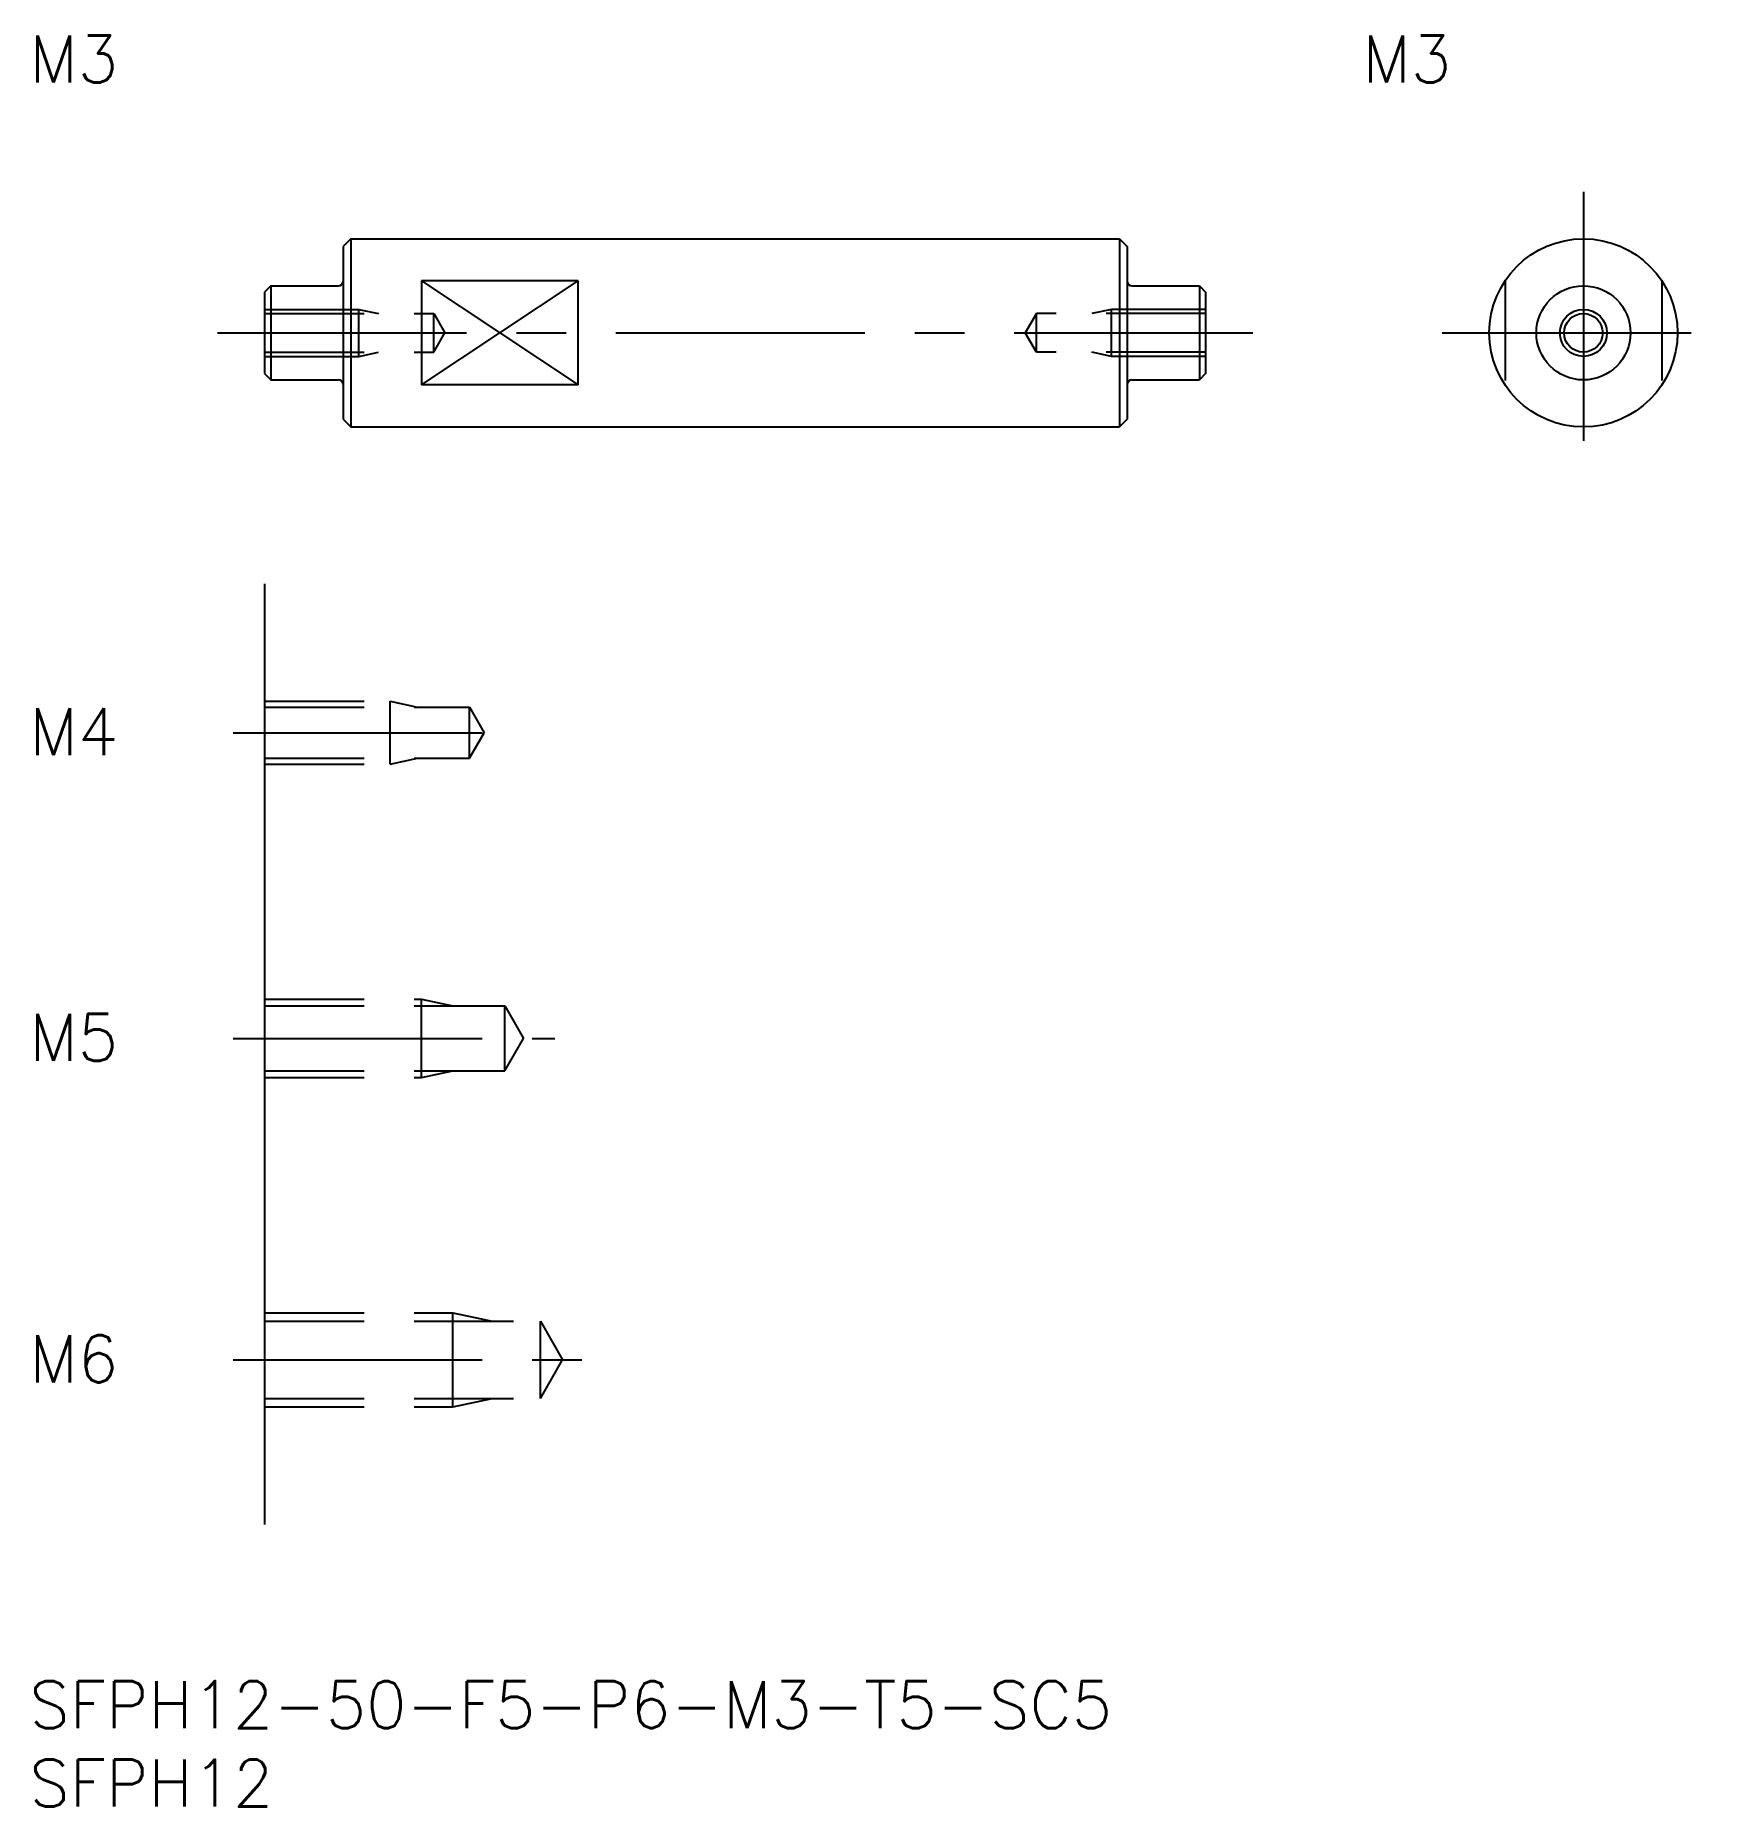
# Model space of a CAD drawing. Extents: x 0 to 108, y -8 to 105.
import ezdxf

# ---------------------------------------------------------------- set-up
doc = ezdxf.new("R2010")
doc.units = 0
doc.header["$LTSCALE"] = 0.5
doc.linetypes.add('CENTER', pattern=[50.8, 31.75, -6.35, 6.35, -6.35])
doc.linetypes.add('DASHED', pattern=[19.05, 12.7, -6.35])
for name, color, linetype in [('MSM_CENTER', 1, 'CENTER'), ('MSM_CONTINUOUS', 7, 'CONTINUOUS'), ('MSM_DASHED', 4, 'DASHED'), ('MSM_NARROW', 5, 'CONTINUOUS'), ('MSM_PART_NUMBER', 7, 'CONTINUOUS')]:
    doc.layers.add(name, color=color, linetype=linetype)
doc.styles.get("Standard").update_dxf_attribs({"font": 'txt.shx', "height": 3, "bigfont": 'bigfont.shx'})

# ---------------------------------------------------------------- blocks, each defined once
blk = doc.blocks.new('*U4')
at = {"layer": 'MSM_PART_NUMBER'}
blk.add_text('SFPH12-50-F5-P6-M3-T5-SC5', height=3, dxfattribs=at).set_placement((0, -3))
blk = doc.blocks.new('*U5')
at = {"layer": 'MSM_PART_NUMBER'}
blk.add_text('SFPH12', height=3, dxfattribs=at).set_placement((0, -8))
blk = doc.blocks.new('*U6')
at = {"layer": 'MSM_PART_NUMBER'}
blk.add_text('M6', height=3, dxfattribs=at).set_placement((0, 19.06))
blk = doc.blocks.new('*U7')
at = {"layer": 'MSM_PART_NUMBER'}
blk.add_text('M5', height=3, dxfattribs=at).set_placement((0, 39.56))
blk = doc.blocks.new('*U8')
at = {"layer": 'MSM_PART_NUMBER'}
blk.add_text('M4', height=3, dxfattribs=at).set_placement((0, 59.06))
blk = doc.blocks.new('*U9')
at = {"layer": 'MSM_PART_NUMBER'}
blk.add_text('M3', height=3, dxfattribs=at).set_placement((0, 101.97))
blk = doc.blocks.new('*U10')
at = {"layer": 'MSM_PART_NUMBER'}
blk.add_text('M3', height=3, dxfattribs=at).set_placement((85, 101.97))

msp = doc.modelspace()

# ---------------------------------------------------------------- linework, layer by layer
at = {"layer": 'MSM_CENTER'}
for p, q in [((99.09, 95), (99.09, 77)), ((12, 86), (78, 86)), ((90.09, 86), (108.09, 86)), ((13, 60.5), (31, 60.5)), ((13, 41), (33.5, 41)), ((13, 20.5), (36, 20.5))]:
    msp.add_line(p, q, dxfattribs=at)
at = {"layer": 'MSM_CONTINUOUS'}
for p, q in [((20.5, 92), (20, 91.5)), ((20.5, 92), (69.5, 92)), ((20.5, 92), (20.5, 80)), ((69.5, 92), (69.5, 80)), ((69.5, 92), (70, 91.5)), ((20, 91.5), (20, 80.5)), ((70, 91.5), (70, 80.5)), ((35, 89.32), (25, 89.32)), ((25, 89.32), (25, 82.68)), ((35, 82.68), (35, 89.32)), ((15.4, 89), (15, 88.6)), ((15, 88.6), (15, 83.4)), ((15.4, 89), (19.7, 89)), ((15.4, 89), (15.4, 83)), ((70.3, 89), (74.6, 89)), ((74.6, 89), (74.6, 83)), ((74.6, 89), (75, 88.6)), ((75, 88.6), (75, 83.4)), ((15, 83.4), (15.4, 83)), ((15.4, 83), (19.7, 83)), ((35, 82.68), (25, 82.68)), ((70.3, 83), (74.6, 83)), ((75, 83.4), (74.6, 83)), ((20, 80.5), (20.5, 80)), ((70, 80.5), (69.5, 80)), ((20.5, 80), (69.5, 80)), ((15, 70), (15, 10))]:
    msp.add_line(p, q, dxfattribs=at)
for radius in [6, 3, 1.23]:
    msp.add_circle((99.09, 86), radius, dxfattribs=at)
for centre, start, end in [((19.7, 89.3), 270, 0), ((70.3, 89.3), 180, 270), ((19.7, 82.7), 0, 90), ((70.3, 82.7), 90, 180)]:
    msp.add_arc(centre, 0.3, start, end, dxfattribs=at)
at = {"layer": 'MSM_DASHED'}
for p, q in [((94.09, 89.32), (94.09, 82.68)), ((104.09, 89.32), (104.09, 82.68)), ((15, 87.5), (21, 87.5)), ((15, 87.23), (25.79, 87.23)), ((21, 87.5), (22.25, 87.23)), ((21, 84.5), (21, 87.5)), ((25.79, 84.77), (25.79, 87.23)), ((25.79, 87.23), (26.5, 86)), ((64.21, 87.23), (63.5, 86)), ((75, 87.23), (64.21, 87.23)), ((64.21, 84.77), (64.21, 87.23)), ((69, 87.5), (67.75, 87.23)), ((75, 87.5), (69, 87.5)), ((69, 84.5), (69, 87.5)), ((25.79, 84.77), (26.5, 86)), ((64.21, 84.77), (63.5, 86)), ((15, 84.77), (25.79, 84.77)), ((21, 84.5), (22.25, 84.77)), ((75, 84.77), (64.21, 84.77)), ((69, 84.5), (67.75, 84.77)), ((15, 84.5), (21, 84.5)), ((75, 84.5), (69, 84.5)), ((15, 62.5), (23, 62.5)), ((23, 58.5), (23, 62.5)), ((23, 62.5), (24.75, 62.12)), ((15, 62.12), (28.06, 62.12)), ((28.06, 58.88), (28.06, 62.12)), ((28.06, 62.12), (29, 60.5)), ((28.06, 58.88), (29, 60.5)), ((15, 58.88), (28.06, 58.88)), ((23, 58.5), (24.75, 58.88)), ((15, 58.5), (23, 58.5)), ((15, 43.5), (25, 43.5)), ((15, 43.07), (30.31, 43.07)), ((25, 38.5), (25, 43.5)), ((25, 43.5), (27, 43.07)), ((30.31, 38.93), (30.31, 43.07)), ((30.31, 43.07), (31.5, 41)), ((30.31, 38.93), (31.5, 41)), ((15, 38.93), (30.31, 38.93)), ((15, 38.5), (25, 38.5)), ((25, 38.5), (27, 38.93)), ((15, 23.5), (27, 23.5)), ((15, 22.96), (32.58, 22.96)), ((27, 17.5), (27, 23.5)), ((27, 23.5), (29.5, 22.96)), ((32.58, 18.04), (32.58, 22.96)), ((32.58, 22.96), (34, 20.5)), ((32.58, 18.04), (34, 20.5)), ((15, 18.04), (32.58, 18.04)), ((15, 17.5), (27, 17.5)), ((27, 17.5), (29.5, 18.04))]:
    msp.add_line(p, q, dxfattribs=at)
at = {"layer": 'MSM_NARROW'}
for p, q in [((25, 89.32), (35, 82.68)), ((25, 82.68), (35, 89.32))]:
    msp.add_line(p, q, dxfattribs=at)
msp.add_circle((99.09, 86), 1.5, dxfattribs=at)

# ---------------------------------------------------------------- block references
at = {"layer": 'MSM_CONTINUOUS'}
for name in ['*U9', '*U10', '*U8', '*U7', '*U6', '*U4', '*U5']:
    msp.add_blockref(name, (0, 0), dxfattribs=at)

doc.saveas('drawing.dxf')
